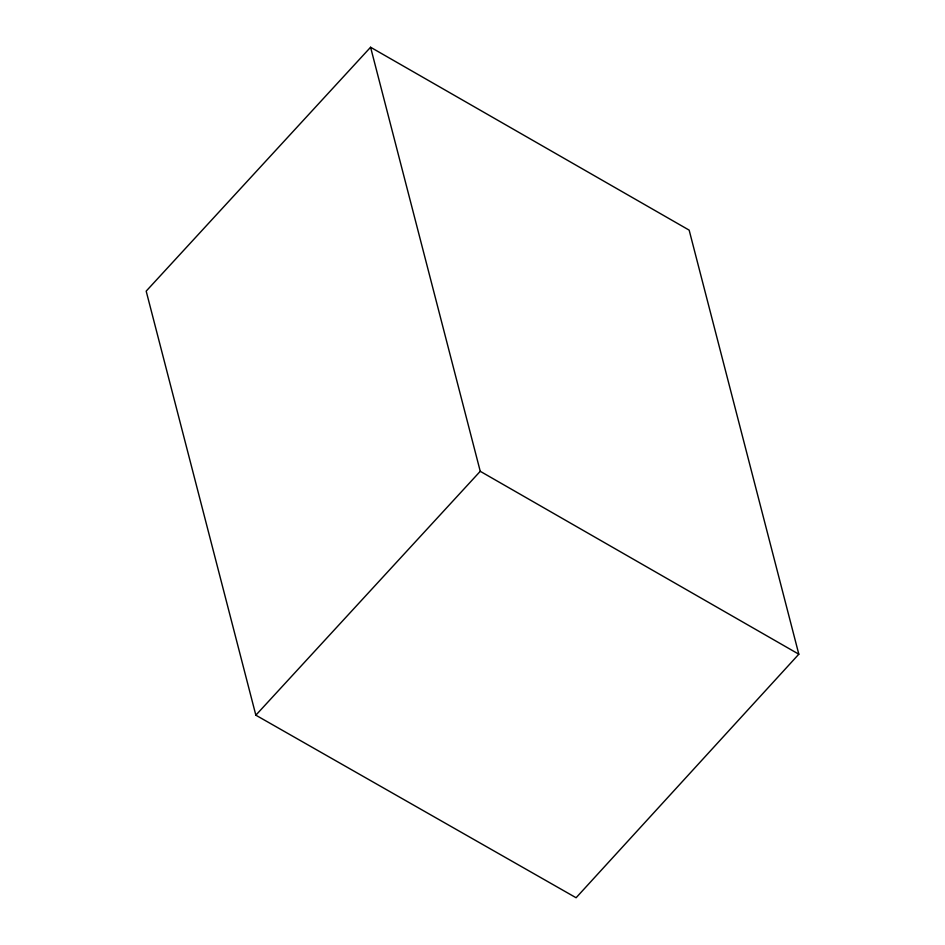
<?xml version="1.0" encoding="UTF-8"?>
<svg xmlns="http://www.w3.org/2000/svg" width="945" height="945" viewBox="0 0 945 945"><rect width="100%" height="100%" fill="white"/><g stroke="black" fill="none" stroke-linecap="round" stroke-linejoin="round"><path stroke-width="1.42" d="M798.82 654.2L576.096 897.75L255.847 715.188L146.18 291.131L370.582 47.25L689.153 230.131L798.82 654.2L480.249 471.307L370.582 47.25M255.847 715.188L480.249 471.307"/></g></svg>
